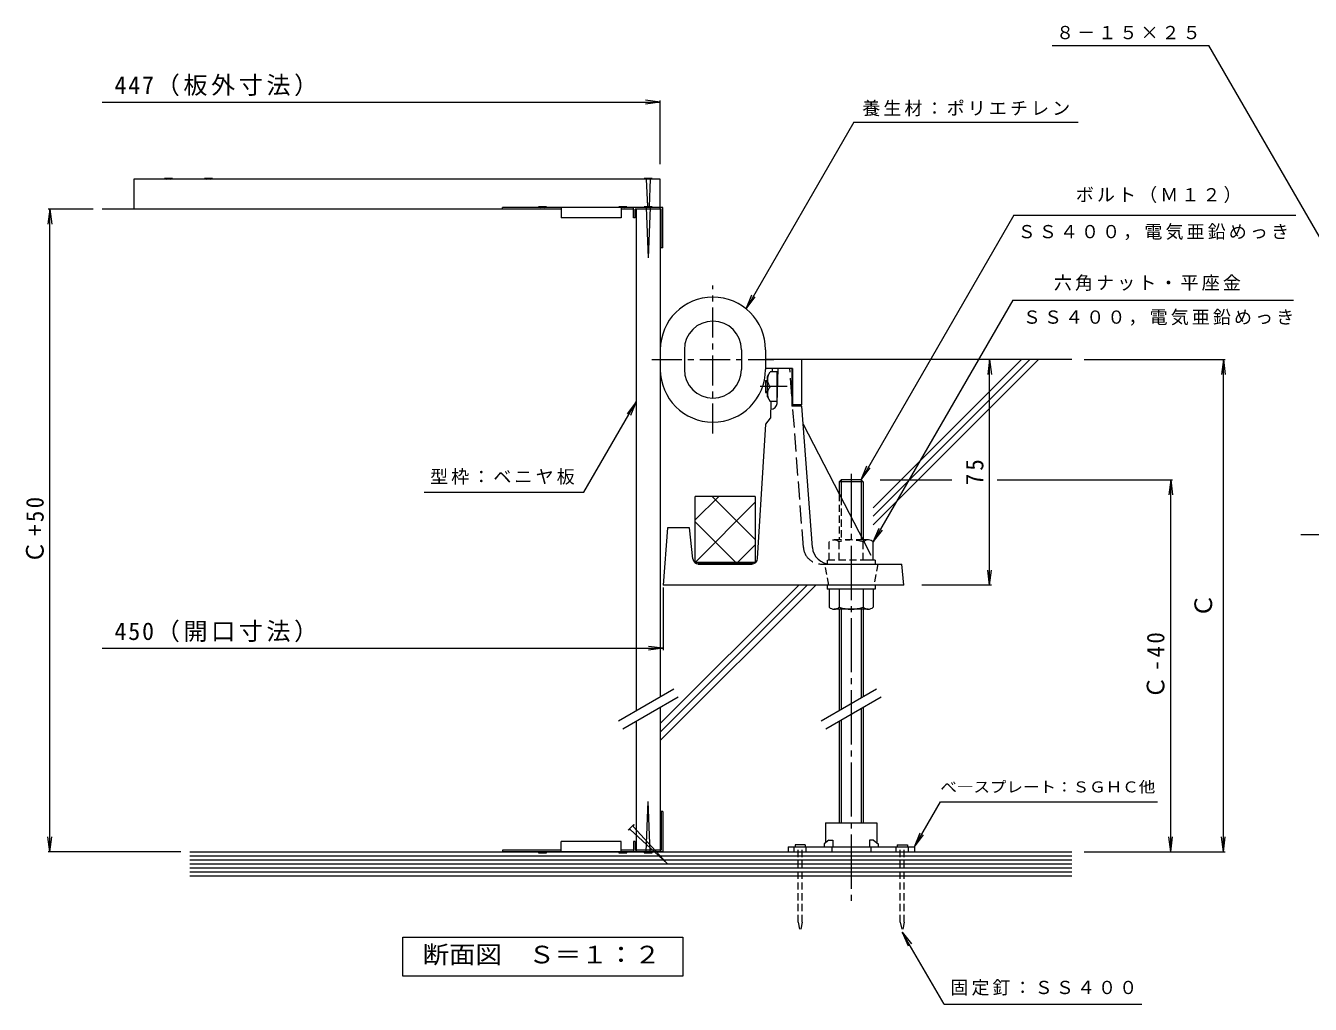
# Model space of a CAD drawing. Units: millimetres on the paper, enlarged 5 times, with parts at other scales. Extents: x -898 to 907, y -680 to 605.
# Drawn here: x -898 to 171, y -209 to 605 of the extents above; entities that cross this region are included whole.
import ezdxf
from ezdxf.enums import TextEntityAlignment as Align

# ---------------------------------------------------------------- set-up
doc = ezdxf.new("R2010")
doc.units = ezdxf.units.MM
doc.header["$LTSCALE"] = 5
for name, pattern in [('CHAIN1', [8, 5, -1, 1, -1]), ('CHAIN2', [12, 9, -1, 1, -1]), ('DASHED1', [1.8, 1.2, -0.6]), ('DASHED3', [4, 3, -1])]:
    doc.linetypes.add(name, pattern=pattern)
for name, color, linetype, lineweight in [('1-0_1-0ﾚｲﾔ', 4, 'Continuous', 9), ('1-1_1-1ﾚｲﾔ', 2, 'Continuous', 9), ('1-2_1-2ﾚｲﾔ', 3, 'Continuous', 9), ('1-4_1-4ﾚｲﾔ', 7, 'Continuous', 9), ('1-5_1-5ﾚｲﾔ', 7, 'Continuous', 9), ('1-6_1-6ﾚｲﾔ', 6, 'Continuous', 9), ('1-8', 3, 'DASHED1', 9), ('1-A', 2, 'Continuous', 9), ('1-B', 4, 'Continuous', 9), ('1-C', 4, 'Continuous', 9), ('1-E', 7, 'Continuous', 9), ('A-2', 6, 'DASHED1', 9), ('A-5', 7, 'Continuous', 9), ('A-E', 7, 'Continuous', 9)]:
    doc.layers.add(name, color=color, linetype=linetype, lineweight=lineweight)
doc.styles.add('ＭＳ ゴシック', font='')
doc.styles.get('ＭＳ ゴシック').set_extended_font_data('MS Gothic')

msp = doc.modelspace()

# ---------------------------------------------------------------- linework, layer by layer
at = {"layer": '1-0_1-0ﾚｲﾔ'}
for p, q in [((-263.71, -77.772), (-263.71, -81.772)), ((-258.71, -81.772), (-258.71, -77.772)), ((-248.71, -81.772), (-248.71, -77.772)), ((-227.46, -77.772), (-227.46, -81.772)), ((-194.96, -77.772), (-194.96, -81.772)), ((-173.71, -81.772), (-173.71, -77.772)), ((-163.71, -81.772), (-163.71, -77.772))]:
    msp.add_line(p, q, dxfattribs=at)
msp.add_lwpolyline([(-263.71, -77.772), (-158.71, -77.772), (-158.71, -81.772)], dxfattribs=at)
at = {"layer": '1-1_1-1ﾚｲﾔ'}
for p, q in [((-252.46, 327.395), (-252.46, 289.895)), ((-259.961, 319.895), (-282.46, 319.895)), ((-282.46, 309.895), (-282.46, 299.895)), ((-282.46, 309.895), (-280.873, 309.895)), ((-272.873, 317.27), (-278.636, 317.27)), ((-276.967, 319.895), (-277.058, 317.27)), ((-272.924, 290.979), (-271.96, 319.895)), ((-272.873, 292.52), (-272.873, 317.27)), ((-272.873, 309.895), (-272.294, 309.895)), ((-260.461, 319.895), (-260.461, 288.645)), ((-259.961, 319.895), (-259.961, 289.895)), ((-282.46, 308.948), (-280.873, 308.948)), ((-282.46, 300.843), (-280.873, 300.843)), ((-282.46, 299.895), (-280.873, 299.895)), ((-272.873, 304.895), (-278.636, 304.895)), ((-272.873, 308.948), (-272.325, 308.948)), ((-272.873, 300.843), (-272.596, 300.843)), ((-272.873, 299.895), (-272.627, 299.895)), ((-280.873, 296.395), (-278.636, 292.52)), ((-272.873, 292.52), (-278.636, 292.52)), ((-277.922, 292.52), (-278.407, 278.645)), ((-252.308, 288.645), (-260.461, 288.645)), ((-252.46, 289.895), (-259.961, 289.895)), ((-243.483, 171.271), (-252.308, 288.645)), ((-282.343, 273.645), (-278.407, 278.645)), ((-277.922, 286.145), (-278.145, 286.145)), ((-289.053, 162.095), (-282.343, 273.645)), ((-251.18, 273.645), (-221.204, 215.66)), ((-290.982, 213.646), (-340.982, 213.646)), ((-340.982, 158.645), (-340.982, 213.646)), ((-340.982, 194.087), (-321.424, 213.646)), ((-290.982, 177.826), (-326.803, 213.646)), ((-290.982, 213.182), (-291.446, 213.646)), ((-221.204, 215.66), (-200.748, 176.091)), ((-290.982, 208.731), (-340.982, 158.731)), ((-219.691, 212.508), (-219.663, 212.452)), ((-307.157, 158.645), (-340.982, 192.47)), ((-363.984, 187.395), (-367.46, 139.895)), ((-345.794, 187.395), (-363.984, 187.395)), ((-342.955, 161.843), (-345.794, 187.395)), ((-290.982, 173.377), (-305.714, 158.645)), ((-200.896, 176.15), (-200.887, 176.133)), ((-200.748, 176.091), (-200.739, 176.073)), ((-200.709, 176.015), (-194.96, 164.895)), ((-338.482, 158.645), (-338.482, 157.395)), ((-293.483, 158.02), (-338.482, 158.02)), ((-338.482, 157.395), (-293.483, 157.395)), ((-293.483, 158.645), (-293.483, 157.395)), ((-228.525, 157.395), (-169.211, 157.395)), ((-167.46, 139.895), (-169.205, 157.336)), ((-167.46, 139.895), (-367.46, 139.895))]:
    msp.add_line(p, q, dxfattribs=at)
at = {"layer": '1-1_1-1ﾚｲﾔ', "linetype": 'DASHED3'}
for p, q in [((-260.461, 297.046), (-262.178, 319.895)), ((-251.004, 171.271), (-259.829, 288.645)), ((-236.046, 157.395), (-228.525, 157.395))]:
    msp.add_line(p, q, dxfattribs=at)
at = {"layer": '1-1_1-1ﾚｲﾔ', "linetype": 'CHAIN1'}
msp.add_line((-264.572, 304.895), (-286.971, 304.895), dxfattribs=at)
at = {"layer": '1-1_1-1ﾚｲﾔ'}
for points in [[(-252.46, 327.395), (-282.46, 327.395), (-282.46, 319.895)], [(-280.873, 296.395), (-280.873, 313.395), (-278.636, 317.27)], [(-290.982, 213.646), (-290.982, 158.645), (-340.982, 158.645)]]:
    msp.add_lwpolyline(points, dxfattribs=at)
for centre, radius, start, end in [((-271.198, 311.082), 9.675, 159.75784, 219.75725), ((-271.198, 298.708), 9.675, 140.24275, 200.24216), ((-277.922, 291.145), 5, 270, 358.09052), ((-228.525, 172.396), 15, 184.2999, 269.99976), ((-337.985, 162.395), 5, 186.34067, 270), ((-294.044, 162.395), 5, 270, 356.55727)]:
    msp.add_arc(centre, radius, start, end, dxfattribs=at)
at = {"layer": '1-1_1-1ﾚｲﾔ', "linetype": 'DASHED3'}
msp.add_arc((-236.046, 172.396), 15, 184.2999, 270, dxfattribs=at)
at = {"layer": '1-2_1-2ﾚｲﾔ'}
for p, q in [((-221.358, 225.788), (-219.691, 227.454)), ((-201.358, 225.788), (-221.358, 225.788)), ((-221.358, 225.788), (-221.358, 215.692)), ((-203.025, 227.454), (-219.691, 227.454)), ((-219.691, 227.454), (-219.691, 212.47)), ((-203.025, 227.454), (-203.025, 180.274)), ((-201.358, 225.788), (-203.025, 227.454)), ((-201.358, 225.788), (-201.358, 177.395)), ((-197.038, 177.395), (-201.422, 177.395)), ((-192.876, 164.895), (-192.876, 175.728)), ((-191.21, 160.729), (-197.742, 160.729)), ((-192.876, 160.729), (-192.876, 164.895)), ((-191.21, 160.729), (-191.21, 157.395)), ((-231.21, 139.895), (-231.21, 136.562)), ((-191.21, 139.895), (-191.21, 136.562)), ((-191.21, 136.562), (-231.21, 136.562)), ((-229.543, 136.562), (-229.543, 121.562)), ((-221.21, 136.562), (-221.21, 121.562)), ((-201.21, 136.562), (-201.21, 121.562)), ((-192.876, 136.562), (-192.876, 121.562)), ((-197.038, 119.895), (-225.382, 119.895)), ((-221.21, 119.895), (-221.21, 35.516)), ((-219.543, 119.895), (-219.543, 36.478)), ((-202.877, 119.895), (-202.877, 46.1)), ((-201.21, 119.895), (-201.21, 47.063)), ((-404.848, 26.92), (-358.823, 53.493)), ((-236.097, 26.92), (-190.073, 53.493)), ((-401.098, 20.425), (-355.073, 46.997)), ((-232.347, 20.425), (-186.323, 46.997)), ((-202.877, 37.44), (-202.877, -57.772)), ((-201.21, 38.402), (-201.21, -57.772)), ((-221.21, 26.855), (-221.21, -57.772)), ((-219.543, 27.817), (-219.543, -57.772))]:
    msp.add_line(p, q, dxfattribs=at)
at = {"layer": '1-2_1-2ﾚｲﾔ', "linetype": 'CHAIN2'}
msp.add_line((-211.21, 232.395), (-211.21, -126), dxfattribs=at)
at = {"layer": '1-2_1-2ﾚｲﾔ', "linetype": 'DASHED1'}
for p, q in [((-221.358, 215.692), (-221.358, 177.395)), ((-219.691, 212.47), (-219.691, 177.395)), ((-229.543, 160.729), (-229.543, 175.728)), ((-201.21, 177.395), (-225.382, 177.395)), ((-221.21, 160.729), (-221.21, 175.728)), ((-203.025, 180.274), (-203.025, 177.395)), ((-201.21, 160.729), (-201.21, 175.728)), ((-231.21, 160.729), (-231.21, 157.395)), ((-197.738, 160.729), (-231.21, 160.729))]:
    msp.add_line(p, q, dxfattribs=at)
at = {"layer": '1-2_1-2ﾚｲﾔ', "color": 6, "linetype": 'DASHED1'}
for p, q in [((-229.961, 139.895), (-233.135, 157.395)), ((-226.023, 157.395), (-199.96, 157.395)), ((-188.96, 157.395), (-192.46, 139.895))]:
    msp.add_line(p, q, dxfattribs=at)
at = {"layer": '1-2_1-2ﾚｲﾔ', "linetype": 'DASHED1'}
for centre, radius, start, end in [((-225.376, 171.353), 6.042, 46.39717, 133.60281), ((-211.21, 146.562), 30.833, 71.07535, 108.92464), ((-197.043, 171.353), 6.042, 127.98114, 133.60281)]:
    msp.add_arc(centre, radius, start, end, dxfattribs=at)
at = {"layer": '1-2_1-2ﾚｲﾔ'}
for centre, radius, start, end in [((-197.043, 171.353), 6.042, 46.39717, 127.98114), ((-225.376, 125.937), 6.042, 226.39717, 313.60281), ((-211.21, 150.729), 30.833, 251.07535, 288.92464), ((-197.043, 125.937), 6.042, 226.39717, 313.60281)]:
    msp.add_arc(centre, radius, start, end, dxfattribs=at)
at = {"layer": '1-4_1-4ﾚｲﾔ'}
for p, q in [((-834.127, 541.382), (-369.96, 541.382)), ((-369.96, 541.382), (-382.353, 543.014)), ((-369.96, 541.382), (-382.353, 539.75)), ((-369.96, 489.896), (-369.96, 542.882)), ((-877.496, 452.395), (-879.127, 440.002)), ((-841.627, 452.395), (-878.996, 452.395)), ((-877.496, -81.772), (-877.496, 452.395)), ((-877.496, 452.395), (-875.864, 440.002)), ((-369.951, 335.645), (-369.951, 319.145)), ((-349.951, 335.645), (-349.951, 319.145)), ((-302.46, 335.645), (-302.46, 319.145)), ((-282.46, 335.645), (-282.46, 319.145)), ((-96.092, 327.395), (-97.724, 315.002)), ((-96.092, 139.895), (-96.092, 327.395)), ((-96.092, 327.395), (-94.46, 315.002)), ((98.253, 327.395), (96.622, 315.002)), ((98.253, 327.395), (99.885, 315.002)), ((98.253, -81.772), (98.253, 327.395)), ((-187.253, 227.395), (-127.604, 227.395)), ((-89.81, 227.395), (55.932, 227.395)), ((54.432, 227.395), (52.801, 215.002)), ((54.432, 227.395), (56.064, 215.002)), ((54.432, -81.772), (54.432, 227.395)), ((-96.092, 139.895), (-97.724, 152.288)), ((-96.092, 139.895), (-94.46, 152.288)), ((-94.592, 139.895), (-152.461, 139.895)), ((-367.46, 137.909), (-367.46, 85.803)), ((-834.127, 87.303), (-367.46, 87.303)), ((-367.46, 87.303), (-379.853, 88.935)), ((-367.46, 87.303), (-379.853, 85.672)), ((-877.496, -81.772), (-879.127, -69.379)), ((-877.496, -81.772), (-875.864, -69.379)), ((54.432, -81.772), (52.801, -69.379)), ((54.432, -81.772), (56.064, -69.379)), ((98.253, -81.772), (96.622, -69.379)), ((98.253, -81.772), (99.885, -69.379)), ((-768.71, -81.772), (-878.996, -81.772)), ((-17.504, -81.772), (99.753, -81.772))]:
    msp.add_line(p, q, dxfattribs=at)
at = {"layer": '1-4_1-4ﾚｲﾔ', "color": 4, "linetype": 'CHAIN1'}
for p, q in [((-326.206, 265.82), (-326.206, 388.97)), ((-376.968, 327.395), (-275.444, 327.395))]:
    msp.add_line(p, q, dxfattribs=at)
at = {"layer": '1-4_1-4ﾚｲﾔ', "color": 2}
for p, q in [((-584.063, -152.808), (-351.2, -152.808)), ((-584.063, -185.308), (-584.063, -152.808)), ((-351.2, -152.808), (-351.2, -185.308)), ((-351.2, -185.308), (-584.063, -185.308))]:
    msp.add_line(p, q, dxfattribs=at)
at = {"layer": '1-4_1-4ﾚｲﾔ'}
for centre, radius, start, end in [((-326.206, 335.645), 43.745, 0, 180), ((-326.206, 335.645), 23.745, 0, 180), ((-326.206, 319.145), 43.745, 180, 0), ((-326.206, 319.145), 23.745, 180, 0)]:
    msp.add_arc(centre, radius, start, end, dxfattribs=at)
at = {"layer": '1-5_1-5ﾚｲﾔ'}
msp.add_line((-17.504, 327.395), (99.753, 327.395), dxfattribs=at)
at = {"layer": '1-6_1-6ﾚｲﾔ'}
for p, q in [((-27.877, 327.395), (-252.876, 327.395)), ((-192.876, 204.251), (-69.731, 327.395)), ((-192.876, 197.18), (-62.66, 327.395)), ((-192.876, 190.108), (-55.589, 327.395)), ((-369.96, 24.787), (-254.852, 139.895)), ((-369.96, 10.645), (-240.71, 139.895)), ((-369.96, 17.716), (-247.781, 139.895)), ((-761.21, -81.772), (-27.877, -81.772)), ((-761.21, -85.105), (-27.877, -85.105)), ((-761.21, -88.438), (-27.877, -88.438)), ((-761.21, -91.772), (-27.877, -91.772)), ((-761.21, -95.105), (-27.877, -95.105)), ((-761.21, -98.438), (-27.877, -98.438)), ((-761.21, -101.772), (-27.877, -101.772))]:
    msp.add_line(p, q, dxfattribs=at)
at = {"layer": '1-8'}
for p, q in [((-255.377, -140.272), (-255.377, -77.772)), ((-252.043, -140.272), (-252.043, -77.772)), ((-170.377, -140.272), (-170.377, -77.772)), ((-167.043, -140.272), (-167.043, -77.772)), ((-255.377, -140.272), (-253.71, -148.605)), ((-252.043, -140.272), (-253.71, -148.605)), ((-170.377, -140.272), (-168.71, -148.605)), ((-167.043, -140.272), (-168.71, -148.605))]:
    msp.add_line(p, q, dxfattribs=at)
at = {"layer": '1-8', "linetype": 'Continuous'}
for p, q in [((-249.543, -76.105), (-249.543, -77.772)), ((-172.876, -76.105), (-172.876, -77.772))]:
    msp.add_line(p, q, dxfattribs=at)
for points in [[(-249.543, -76.105), (-257.876, -76.105), (-257.876, -77.772)], [(-172.876, -76.105), (-164.544, -76.105), (-164.544, -77.772)]]:
    msp.add_lwpolyline(points, dxfattribs=at)
at = {"layer": '1-A', "color": 3}
for p, q in [((-501.127, 452.395), (-501.127, 453.729)), ((-367.793, 453.729), (-501.127, 453.729)), ((-452.46, 452.395), (-501.127, 452.395)), ((-452.46, 453.729), (-452.46, 445.395)), ((-402.46, 453.729), (-402.46, 445.395)), ((-392.127, 452.395), (-402.46, 452.395)), ((-392.127, 445.395), (-392.127, 453.729)), ((-390.794, 445.395), (-390.794, 452.395)), ((-369.127, 452.395), (-390.794, 452.395)), ((-369.127, 420.396), (-369.127, 452.395)), ((-367.793, 420.396), (-367.793, 453.729)), ((-402.46, 445.395), (-452.46, 445.395)), ((-390.794, 445.395), (-392.127, 445.395)), ((-367.793, 420.396), (-369.96, 420.396)), ((-367.793, -48.438), (-369.96, -48.438)), ((-367.793, -48.438), (-367.793, -81.772)), ((-452.46, -81.772), (-452.46, -73.438)), ((-402.46, -73.438), (-452.46, -73.438)), ((-402.46, -81.772), (-402.46, -73.438)), ((-392.127, -73.438), (-392.127, -81.772)), ((-390.794, -73.438), (-392.127, -73.438)), ((-390.794, -73.438), (-390.794, -80.438)), ((-501.127, -80.438), (-501.127, -81.772)), ((-452.46, -80.438), (-501.127, -80.438)), ((-367.793, -81.772), (-501.127, -81.772)), ((-392.127, -80.438), (-402.46, -80.438))]:
    msp.add_line(p, q, dxfattribs=at)
at = {"layer": '1-A'}
for p, q in [((-232.46, -57.772), (-232.46, -74.251)), ((-232.46, -57.772), (-189.96, -57.772)), ((-189.96, -57.772), (-189.96, -74.251)), ((-229.834, -72.107), (-233.71, -75.272)), ((-192.585, -72.107), (-188.71, -75.272)), ((-233.71, -75.272), (-233.71, -77.772)), ((-188.71, -75.272), (-188.71, -77.772))]:
    msp.add_line(p, q, dxfattribs=at)
at = {"layer": '1-A', "color": 3}
msp.add_lwpolyline([(-369.127, -48.438), (-369.127, -80.438), (-390.794, -80.438)], dxfattribs=at)
at = {"layer": '1-A'}
for points in [[(-229.834, -72.107), (-226.474, -72.107), (-226.474, -77.772)], [(-192.585, -72.107), (-195.946, -72.107), (-195.946, -77.772)]]:
    msp.add_lwpolyline(points, dxfattribs=at)
at = {"layer": '1-B', "color": 6}
for p, q in [((-807.617, 477.395), (-807.617, 452.395)), ((-369.96, 477.395), (-807.617, 477.395)), ((-369.96, 452.395), (-369.96, 477.395))]:
    msp.add_line(p, q, dxfattribs=at)
at = {"layer": '1-B'}
for p, q in [((-501.127, 452.395), (-834.127, 452.395)), ((-389.96, 452.395), (-389.96, 35.516)), ((-369.96, 452.395), (-369.96, 47.063)), ((-369.96, 38.402), (-369.96, -81.772)), ((-389.96, 26.856), (-389.96, -81.772))]:
    msp.add_line(p, q, dxfattribs=at)
at = {"layer": '1-C'}
for p, q in [((-782.262, 478.229), (-775.596, 478.229)), ((-782.262, 478.229), (-780.595, 477.395)), ((-777.262, 477.396), (-775.596, 478.229)), ((-748.928, 478.229), (-742.262, 478.229)), ((-748.928, 478.229), (-747.261, 477.395)), ((-743.929, 477.396), (-742.262, 478.229)), ((-383.293, 478.229), (-376.627, 478.229)), ((-383.293, 478.229), (-381.627, 477.395)), ((-381.627, 477.395), (-380.714, 454.562)), ((-378.294, 477.396), (-379.207, 454.562)), ((-378.294, 477.396), (-376.627, 478.229)), ((-471.127, 454.562), (-464.46, 454.562)), ((-471.127, 454.562), (-469.46, 453.729)), ((-466.127, 453.729), (-464.46, 454.562)), ((-404.46, 454.562), (-397.794, 454.562)), ((-404.46, 454.562), (-402.794, 453.729)), ((-399.461, 453.729), (-397.794, 454.562)), ((-383.293, 454.562), (-376.627, 454.562)), ((-383.293, 454.562), (-381.627, 453.729)), ((-381.627, 453.729), (-379.961, 412.06)), ((-378.294, 453.729), (-379.961, 412.06)), ((-378.294, 453.729), (-376.627, 454.562)), ((-381.627, -81.772), (-379.961, -40.102)), ((-378.294, -81.772), (-379.961, -40.102)), ((-392.013, -59.123), (-396.727, -63.836)), ((-394.959, -63.247), (-396.727, -63.836)), ((-394.959, -63.247), (-364.317, -91.533)), ((-392.013, -59.123), (-392.603, -60.89)), ((-392.603, -60.89), (-364.317, -91.533)), ((-471.127, -82.605), (-469.46, -81.772)), ((-471.127, -82.605), (-464.46, -82.605)), ((-466.127, -81.772), (-464.46, -82.605)), ((-404.46, -82.605), (-402.794, -81.772)), ((-404.46, -82.605), (-397.794, -82.605)), ((-399.461, -81.772), (-397.794, -82.605)), ((-383.293, -82.605), (-381.627, -81.772)), ((-383.293, -82.605), (-376.627, -82.605)), ((-378.294, -81.772), (-376.627, -82.605))]:
    msp.add_line(p, q, dxfattribs=at)
at = {"layer": '1-E'}
for p, q in [((-209.097, 524.722), (-22.591, 524.722)), ((-75.926, 447.596), (-203.025, 227.454)), ((-75.926, 447.596), (158.539, 447.596)), ((-298.646, 369.618), (-291.037, 379.534)), ((-76.812, 376.759), (-192.876, 175.728)), ((-76.812, 376.759), (156.535, 376.759)), ((-433.439, 217.086), (-389.96, 292.393)), ((-389.96, 292.393), (-397.488, 282.414)), ((-389.96, 292.393), (-394.649, 280.806)), ((-203.025, 227.454), (-198.241, 239.003)), ((-203.025, 227.454), (-195.415, 237.371)), ((-566.266, 217.086), (-433.439, 217.086)), ((-192.876, 175.728), (-188.093, 187.277)), ((-192.876, 175.728), (-185.267, 185.645)), ((-158.71, -77.772), (-137.059, -40.272)), ((-137.059, -40.272), (43.441, -40.272)), ((-158.71, -77.772), (-153.927, -66.223)), ((-158.71, -77.772), (-151.1, -67.855)), ((-134.018, -208.694), (-168.71, -148.605)), ((-168.71, -148.605), (-163.926, -160.154)), ((-168.71, -148.605), (-161.101, -158.522)), ((-134.017, -208.693), (30.551, -208.693))]:
    msp.add_line(p, q, dxfattribs=at)
msp.add_lwpolyline([(-209.097, 524.722), (-298.646, 369.618), (-293.863, 381.166)], dxfattribs=at)
at = {"layer": 'A-2', "color": 4, "linetype": 'CHAIN1'}
msp.add_line((162.727, 181.939), (834.617, 181.939), dxfattribs=at)
at = {"layer": 'A-5'}
for p in [(-44.033, 588.649), (220.227, 356.439)]:
    msp.add_line(p, (86.16, 588.649), dxfattribs=at)

# ---------------------------------------------------------------- texts
at = {"layer": '1-4_1-4ﾚｲﾔ', "color": 2, "style": 'ＭＳ ゴシック'}
msp.add_text('Ｃ', height=14.66, rotation=90, dxfattribs=at).set_placement((93.253, 112.812), align=Align.BOTTOM_LEFT)
at = {"layer": '1-4_1-4ﾚｲﾔ', "color": 2, "style": 'ＭＳ ゴシック', "width": 1.1}
msp.add_text('断面図\u3000Ｓ＝１：２', height=14.66, dxfattribs=at).set_placement((-567.632, -179.058), align=Align.BOTTOM_LEFT)
at = {"layer": '1-4_1-4ﾚｲﾔ', "color": 2, "char_height": 14.66, "attachment_point": 7, "style": 'ＭＳ ゴシック'}
for s, insert in [('\\T1.15;447（板外寸法）', (-823.867, 546.382)), ('\\T1.15;450（開口寸法）', (-823.867, 92.304))]:
    msp.add_mtext(s, dxfattribs=dict(at, insert=insert))
at = {"layer": '1-4_1-4ﾚｲﾔ', "color": 2, "char_height": 14.66, "attachment_point": 7, "rotation": 90, "style": 'ＭＳ ゴシック'}
for s, insert in [('\\T1.27;\\W0.95;75', (-101.092, 223.02)), ('\\T1.21;\\W0.95;Ｃ+50', (-882.496, 157.812)), ('\\T1.21;\\W0.95;Ｃ-40', (49.432, 45.312))]:
    msp.add_mtext(s, dxfattribs=dict(at, insert=insert))
at = {"layer": '1-E', "color": 4, "style": 'ＭＳ ゴシック', "width": 1.1}
msp.add_text('べ―スプレート：ＳＧＨＣ他', height=9.164, dxfattribs=at).set_placement((-137.059, -35.272), align=Align.BOTTOM_LEFT)
at = {"layer": '1-E', "char_height": 11, "attachment_point": 7, "style": 'ＭＳ ゴシック'}
for s, insert in [('\\T1.17;養生材：ポリエチレン', (-202.094, 529.722)), ('\\T1.17;ボルト（Ｍ１２）', (-24.469, 457.541)), ('\\T1.17;ＳＳ４００，電気亜鉛めっき', (-72.791, 426.696)), ('\\T1.17;六角ナット・平座金', (-42.688, 384.506)), ('\\T1.17;ＳＳ４００，電気亜鉛めっき', (-68.465, 355.622)), ('\\T1.17;型枠：ベニヤ板', (-561.437, 223.341)), ('\\T1.17;固定釘：ＳＳ４００', (-128.839, -201.466))]:
    msp.add_mtext(s, dxfattribs=dict(at, insert=insert))
at = {"layer": 'A-E', "insert": (-40.843, 593.649), "char_height": 11, "attachment_point": 7, "style": 'ＭＳ ゴシック'}
msp.add_mtext('\\T1.17;８－１５×２５', dxfattribs=at)

doc.saveas('drawing.dxf')
